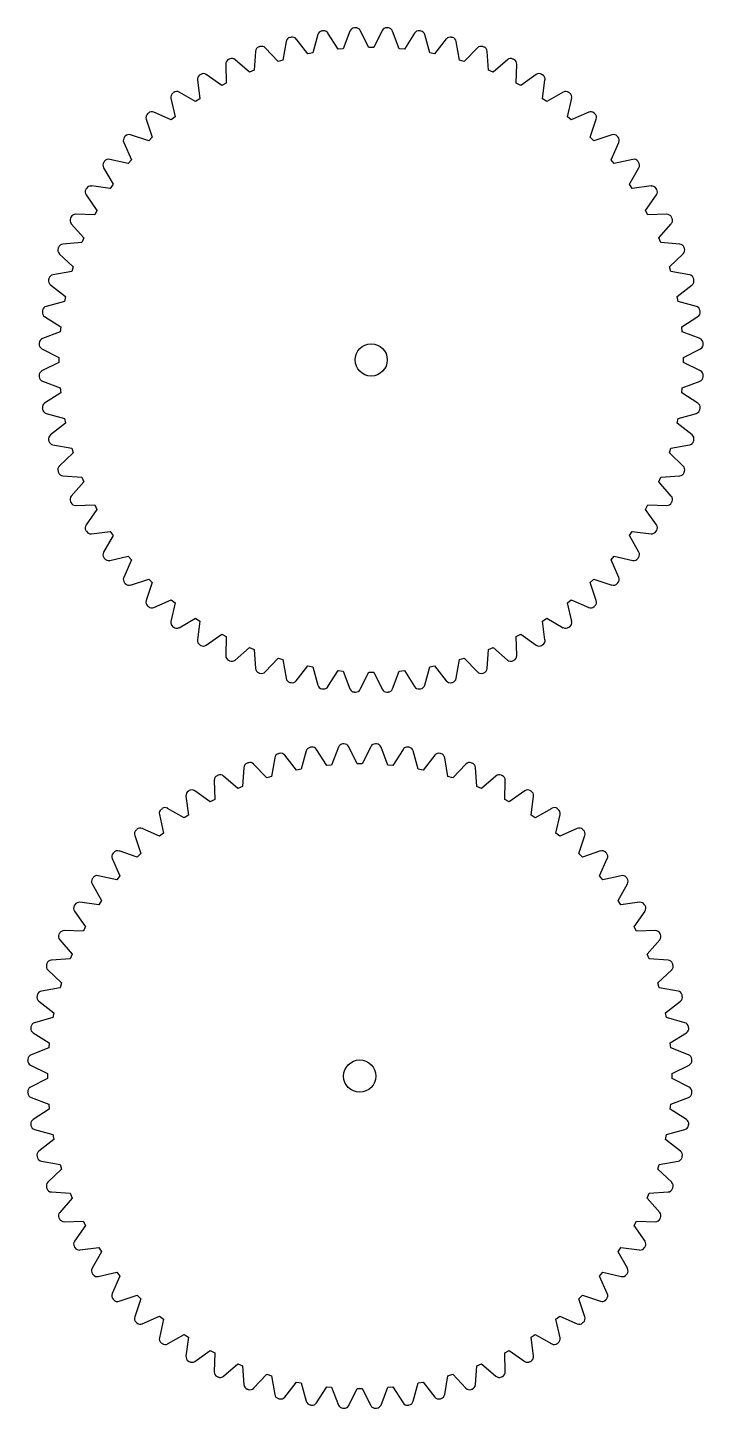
# Model space of a CAD drawing. Header units: inches. Extents: x 10 to 223, y 64 to 202.
# Drawn here: x 10.5 to 77.5, y 64.2 to 201.2 of the extents above; entities that cross this region are included whole.
import ezdxf

# ---------------------------------------------------------------- set-up
doc = ezdxf.new("R2010")
doc.units = ezdxf.units.IN
doc.layers.add('ENGRANAJE', color=7, linetype='Continuous')
doc.layers.add('Predeterminado', color=7, linetype='Continuous')

# ---------------------------------------------------------------- blocks, each defined once
blk = doc.blocks.new('SE')
at = {"layer": 'ENGRANAJE', "color": 7, "linetype": 'Continuous', "ltscale": 25.4}
for p, q in [((38.28, 198.58), (37.12, 200.07)), ((39.27, 200.5), (38.77, 198.68)), ((41.29, 199.05), (40.28, 200.65)), ((42.46, 200.86), (41.78, 199.1)), ((44.32, 199.22), (43.48, 200.91)), ((45.67, 200.91), (44.82, 199.22)), ((47.36, 199.1), (46.69, 200.86)), ((48.87, 200.65), (47.86, 199.05)), ((50.38, 198.68), (49.88, 200.5)), ((52.02, 200.07), (50.87, 198.58)), ((33.08, 198.84), (32.94, 196.96)), ((35.34, 197.82), (34.04, 199.19)), ((36.13, 199.82), (35.81, 197.96)), ((41.78, 199.1), (41.29, 199.05)), ((44.82, 199.22), (44.32, 199.22)), ((47.86, 199.05), (47.36, 199.1)), ((53.33, 197.96), (53.02, 199.82)), ((55.11, 199.19), (53.81, 197.82)), ((56.21, 196.96), (56.07, 198.84)), ((30.13, 197.57), (30.18, 195.68)), ((32.48, 196.77), (31.05, 198.01)), ((35.81, 197.96), (35.34, 197.82)), ((38.77, 198.68), (38.28, 198.58)), ((50.87, 198.58), (50.38, 198.68)), ((53.81, 197.82), (53.33, 197.96)), ((58.09, 198.01), (56.67, 196.77)), ((58.97, 195.68), (59.02, 197.57)), ((27.32, 196.01), (27.56, 194.14)), ((29.74, 195.45), (28.2, 196.54)), ((32.94, 196.96), (32.48, 196.77)), ((56.67, 196.77), (56.21, 196.96)), ((60.95, 196.54), (59.41, 195.45)), ((61.59, 194.14), (61.82, 196.01)), ((27.14, 193.86), (25.5, 194.8)), ((30.18, 195.68), (29.74, 195.45)), ((59.41, 195.45), (58.97, 195.68)), ((63.64, 194.8), (62, 193.86)), ((24.68, 194.19), (25.1, 192.35)), ((27.56, 194.14), (27.14, 193.86)), ((62, 193.86), (61.59, 194.14)), ((64.05, 192.35), (64.47, 194.19)), ((22.23, 192.11), (22.83, 190.32)), ((24.71, 192.03), (22.99, 192.8)), ((25.1, 192.35), (24.71, 192.03)), ((64.43, 192.03), (64.05, 192.35)), ((66.16, 192.8), (64.43, 192.03)), ((66.32, 190.32), (66.91, 192.11)), ((22.48, 189.97), (20.69, 190.56)), ((68.46, 190.56), (66.67, 189.97)), ((20, 189.81), (20.77, 188.08)), ((22.83, 190.32), (22.48, 189.97)), ((66.67, 189.97), (66.32, 190.32)), ((68.38, 188.08), (69.15, 189.81)), ((20.45, 187.7), (18.61, 188.12)), ((20.77, 188.08), (20.45, 187.7)), ((68.7, 187.7), (68.38, 188.08)), ((70.54, 188.12), (68.7, 187.7)), ((18, 187.29), (18.94, 185.66)), ((70.21, 185.66), (71.14, 187.29)), ((18.66, 185.24), (16.79, 185.48)), ((18.94, 185.66), (18.66, 185.24)), ((70.49, 185.24), (70.21, 185.66)), ((72.36, 185.48), (70.49, 185.24)), ((16.26, 184.6), (17.35, 183.06)), ((71.8, 183.06), (72.89, 184.6)), ((17.12, 182.62), (15.23, 182.67)), ((17.35, 183.06), (17.12, 182.62)), ((72.03, 182.62), (71.8, 183.06)), ((73.92, 182.67), (72.03, 182.62)), ((14.79, 181.74), (16.03, 180.32)), ((73.12, 180.32), (74.35, 181.74)), ((15.84, 179.86), (13.96, 179.72)), ((16.03, 180.32), (15.84, 179.86)), ((73.31, 179.86), (73.12, 180.32)), ((75.19, 179.72), (73.31, 179.86)), ((13.61, 178.76), (14.98, 177.46)), ((74.17, 177.46), (75.54, 178.76)), ((14.84, 176.98), (12.98, 176.67)), ((14.98, 177.46), (14.84, 176.98)), ((74.31, 176.98), (74.17, 177.46)), ((76.17, 176.67), (74.31, 176.98)), ((12.73, 175.67), (14.22, 174.52)), ((74.93, 174.52), (76.42, 175.67)), ((14.12, 174.03), (12.3, 173.53)), ((14.22, 174.52), (14.12, 174.03)), ((75.03, 174.03), (74.93, 174.52)), ((76.85, 173.53), (75.03, 174.03)), ((12.15, 172.52), (13.75, 171.51)), ((13.75, 171.51), (13.7, 171.01)), ((75.4, 171.51), (77, 172.52)), ((75.45, 171.01), (75.4, 171.51)), ((13.7, 171.01), (11.94, 170.34)), ((77.21, 170.34), (75.45, 171.01)), ((11.89, 169.32), (13.57, 168.47)), ((75.57, 168.47), (77.26, 169.32)), ((13.57, 167.97), (11.89, 167.13)), ((13.57, 168.47), (13.57, 167.97)), ((75.57, 167.97), (75.57, 168.47)), ((77.26, 167.13), (75.57, 167.97)), ((11.94, 166.11), (13.7, 165.44)), ((75.45, 165.44), (77.21, 166.11)), ((13.75, 164.94), (12.15, 163.93)), ((13.7, 165.44), (13.75, 164.94)), ((75.4, 164.94), (75.45, 165.44)), ((77, 163.93), (75.4, 164.94)), ((12.3, 162.92), (14.12, 162.42)), ((14.22, 161.93), (12.73, 160.78)), ((14.12, 162.42), (14.22, 161.93)), ((74.93, 161.93), (75.03, 162.42)), ((76.42, 160.78), (74.93, 161.93)), ((75.03, 162.42), (76.85, 162.92)), ((12.98, 159.78), (14.84, 159.47)), ((14.98, 158.99), (13.61, 157.69)), ((14.84, 159.47), (14.98, 158.99)), ((74.17, 158.99), (74.31, 159.47)), ((75.54, 157.69), (74.17, 158.99)), ((74.31, 159.47), (76.17, 159.78)), ((13.96, 156.73), (15.84, 156.59)), ((15.84, 156.59), (16.03, 156.13)), ((73.12, 156.13), (73.31, 156.59)), ((73.31, 156.59), (75.19, 156.73)), ((16.03, 156.13), (14.79, 154.71)), ((74.35, 154.71), (73.12, 156.13)), ((15.23, 153.78), (17.12, 153.83)), ((17.12, 153.83), (17.35, 153.39)), ((71.8, 153.39), (72.03, 153.83)), ((72.03, 153.83), (73.92, 153.78)), ((17.35, 153.39), (16.26, 151.85)), ((72.89, 151.85), (71.8, 153.39)), ((16.79, 150.97), (18.66, 151.21)), ((18.94, 150.79), (18, 149.16)), ((18.66, 151.21), (18.94, 150.79)), ((70.21, 150.79), (70.49, 151.21)), ((71.14, 149.16), (70.21, 150.79)), ((70.49, 151.21), (72.36, 150.97)), ((18.61, 148.33), (20.45, 148.75)), ((20.77, 148.37), (20, 146.64)), ((20.45, 148.75), (20.77, 148.37)), ((68.38, 148.37), (68.7, 148.75)), ((69.15, 146.64), (68.38, 148.37)), ((68.7, 148.75), (70.54, 148.33)), ((20.69, 145.88), (22.48, 146.48)), ((22.83, 146.13), (22.23, 144.34)), ((22.48, 146.48), (22.83, 146.13)), ((66.32, 146.13), (66.67, 146.48)), ((66.91, 144.34), (66.32, 146.13)), ((66.67, 146.48), (68.46, 145.88)), ((22.99, 143.65), (24.71, 144.42)), ((25.1, 144.1), (24.68, 142.26)), ((24.71, 144.42), (25.1, 144.1)), ((64.05, 144.1), (64.43, 144.42)), ((64.47, 142.26), (64.05, 144.1)), ((64.43, 144.42), (66.16, 143.65)), ((25.5, 141.65), (27.14, 142.59)), ((27.14, 142.59), (27.56, 142.31)), ((61.59, 142.31), (62, 142.59)), ((62, 142.59), (63.64, 141.65)), ((27.56, 142.31), (27.32, 140.44)), ((61.82, 140.44), (61.59, 142.31)), ((28.2, 139.91), (29.74, 141)), ((29.74, 141), (30.18, 140.77)), ((30.18, 140.77), (30.13, 138.88)), ((58.97, 140.77), (59.41, 141)), ((59.02, 138.88), (58.97, 140.77)), ((59.41, 141), (60.95, 139.91)), ((31.05, 138.44), (32.48, 139.68)), ((32.48, 139.68), (32.94, 139.49)), ((32.94, 139.49), (33.08, 137.61)), ((34.04, 137.26), (35.34, 138.63)), ((35.34, 138.63), (35.81, 138.49)), ((35.81, 138.49), (36.13, 136.63)), ((53.02, 136.63), (53.33, 138.49)), ((53.33, 138.49), (53.81, 138.63)), ((53.81, 138.63), (55.11, 137.26)), ((56.07, 137.61), (56.21, 139.49)), ((56.21, 139.49), (56.67, 139.68)), ((56.67, 139.68), (58.09, 138.44)), ((37.12, 136.38), (38.28, 137.87)), ((38.28, 137.87), (38.77, 137.77)), ((38.77, 137.77), (39.27, 135.95)), ((40.28, 135.8), (41.29, 137.4)), ((41.29, 137.4), (41.78, 137.35)), ((41.78, 137.35), (42.46, 135.59)), ((43.48, 135.54), (44.32, 137.22)), ((44.32, 137.22), (44.82, 137.22)), ((44.82, 137.22), (45.67, 135.54)), ((46.69, 135.59), (47.36, 137.35)), ((47.36, 137.35), (47.86, 137.4)), ((47.86, 137.4), (48.87, 135.8)), ((49.88, 135.95), (50.38, 137.77)), ((50.38, 137.77), (50.87, 137.87)), ((50.87, 137.87), (52.02, 136.38))]:
    blk.add_line(p, q, dxfattribs=at)
blk.add_circle((44.57, 168.22), 1.6, dxfattribs=at)
for centre, radius, start, end in [((36.62, 199.74), 0.5, 104.1577, 170.3099), ((44.57, 168.22), 33, 103.9673, 104.1577), ((36.73, 199.76), 0.5, 37.8151, 103.9673), ((39.75, 200.37), 0.5, 98.5327, 164.6849), ((44.57, 168.22), 33, 98.3423, 98.5327), ((39.86, 200.38), 0.5, 32.1901, 98.3423), ((42.93, 200.68), 0.5, 92.9077, 159.0599), ((44.57, 168.22), 33, 92.7173, 92.9077), ((43.03, 200.69), 0.5, 26.5651, 92.7173), ((46.11, 200.69), 0.5, 87.2827, 153.4349), ((44.57, 168.22), 33, 87.0923, 87.2827), ((46.22, 200.68), 0.5, 20.9401, 87.0923), ((49.29, 200.38), 0.5, 81.6577, 147.8099), ((44.57, 168.22), 33, 81.4673, 81.6577), ((49.4, 200.37), 0.5, 15.3151, 81.4673), ((52.42, 199.76), 0.5, 76.0327, 142.1849), ((44.57, 168.22), 33, 75.8423, 76.0327), ((52.52, 199.74), 0.5, 9.6901, 75.8423), ((33.57, 198.81), 0.5, 109.7827, 175.9349), ((44.57, 168.22), 33, 109.5923, 109.7827), ((33.68, 198.84), 0.5, 43.4401, 109.5923), ((55.47, 198.84), 0.5, 70.4077, 136.5599), ((44.57, 168.22), 33, 70.2173, 70.4077), ((55.57, 198.81), 0.5, 4.0651, 70.2173), ((30.63, 197.58), 0.5, 115.4077, 181.5599), ((44.57, 168.22), 33, 115.2173, 115.4077), ((30.73, 197.63), 0.5, 49.0651, 115.2173), ((58.42, 197.63), 0.5, 64.7827, 130.9349), ((44.57, 168.22), 33, 64.5923, 64.7827), ((58.52, 197.58), 0.5, 358.4401, 64.5923), ((27.82, 196.07), 0.5, 121.0327, 187.1849), ((44.57, 168.22), 33, 120.8423, 121.0327), ((27.91, 196.13), 0.5, 54.6901, 120.8423), ((61.24, 196.13), 0.5, 59.1577, 125.3099), ((44.57, 168.22), 33, 58.9673, 59.1577), ((61.33, 196.07), 0.5, 352.8151, 58.9673), ((25.17, 194.3), 0.5, 126.6577, 192.8099), ((44.57, 168.22), 33, 126.4673, 126.6577), ((25.26, 194.36), 0.5, 60.3151, 126.4673), ((63.89, 194.36), 0.5, 53.5327, 119.6849), ((44.57, 168.22), 33, 53.3423, 53.5327), ((63.98, 194.3), 0.5, 347.1901, 53.3423), ((22.71, 192.27), 0.5, 132.2827, 198.4349), ((44.57, 168.22), 33, 132.0923, 132.2827), ((22.79, 192.34), 0.5, 65.9401, 132.0923), ((66.36, 192.34), 0.5, 47.9077, 114.0599), ((44.57, 168.22), 33, 47.7173, 47.9077), ((66.44, 192.27), 0.5, 341.5651, 47.7173), ((20.53, 190.09), 0.5, 71.5651, 137.7173), ((68.62, 190.09), 0.5, 42.2827, 108.4349), ((20.46, 190.01), 0.5, 137.9077, 204.0599), ((44.57, 168.22), 33, 137.7173, 137.9077), ((44.57, 168.22), 33, 42.0923, 42.2827), ((68.69, 190.01), 0.5, 335.9401, 42.0923), ((18.44, 187.54), 0.5, 143.5327, 209.6849), ((44.57, 168.22), 33, 143.3423, 143.5327), ((18.5, 187.63), 0.5, 77.1901, 143.3423), ((70.65, 187.63), 0.5, 36.6577, 102.8099), ((44.57, 168.22), 33, 36.4673, 36.6577), ((70.71, 187.54), 0.5, 330.3151, 36.4673), ((16.67, 184.89), 0.5, 149.1577, 215.3099), ((44.57, 168.22), 33, 148.9673, 149.1577), ((16.73, 184.98), 0.5, 82.8151, 148.9673), ((72.42, 184.98), 0.5, 31.0327, 97.1849), ((44.57, 168.22), 33, 30.8423, 31.0327), ((72.48, 184.89), 0.5, 324.6901, 30.8423), ((15.17, 182.07), 0.5, 154.7827, 220.9349), ((44.57, 168.22), 33, 154.5923, 154.7827), ((15.22, 182.17), 0.5, 88.4401, 154.5923), ((73.93, 182.17), 0.5, 25.4077, 91.5599), ((73.98, 182.07), 0.5, 319.0651, 25.2173), ((44.57, 168.22), 33, 25.2173, 25.4077), ((13.99, 179.22), 0.5, 94.0651, 160.2173), ((75.16, 179.22), 0.5, 19.7827, 85.9349), ((13.96, 179.12), 0.5, 160.4077, 226.5599), ((44.57, 168.22), 33, 160.2173, 160.4077), ((75.19, 179.12), 0.5, 313.4401, 19.5923), ((44.57, 168.22), 33, 19.5923, 19.7827), ((13.03, 176.07), 0.5, 166.0327, 232.1849), ((44.57, 168.22), 33, 165.8423, 166.0327), ((13.06, 176.17), 0.5, 99.6901, 165.8423), ((76.09, 176.17), 0.5, 14.1577, 80.3099), ((76.11, 176.07), 0.5, 307.8151, 13.9673), ((44.57, 168.22), 33, 13.9673, 14.1577), ((44.57, 168.22), 33, 171.4673, 171.6577), ((12.42, 172.94), 0.5, 171.6577, 237.8099), ((12.43, 173.05), 0.5, 105.3151, 171.4673), ((76.71, 173.05), 0.5, 8.5327, 74.6849), ((76.73, 172.94), 0.5, 302.1901, 8.3423), ((44.57, 168.22), 33, 8.3423, 8.5327), ((12.12, 169.87), 0.5, 110.9401, 177.0923), ((77.03, 169.87), 0.5, 2.9077, 69.0599), ((44.57, 168.22), 33, 177.0923, 177.2827), ((12.11, 169.77), 0.5, 177.2827, 243.4349), ((77.04, 169.77), 0.5, 296.5651, 2.7173), ((44.57, 168.22), 33, 2.7173, 2.9077), ((12.11, 166.68), 0.5, 116.5651, 182.7173), ((44.57, 168.22), 33, 182.7173, 182.9077), ((12.12, 166.58), 0.5, 182.9077, 249.0599), ((77.03, 166.58), 0.5, 290.9401, 357.0923), ((77.04, 166.68), 0.5, 357.2827, 63.4349), ((44.57, 168.22), 33, 357.0923, 357.2827), ((12.42, 163.51), 0.5, 122.1901, 188.3423), ((44.57, 168.22), 33, 188.3423, 188.5327), ((12.43, 163.4), 0.5, 188.5327, 254.6849), ((76.71, 163.4), 0.5, 285.3151, 351.4673), ((76.73, 163.51), 0.5, 351.6577, 57.8099), ((44.57, 168.22), 33, 351.4673, 351.6577), ((13.03, 160.38), 0.5, 127.8151, 193.9673), ((76.11, 160.38), 0.5, 346.0327, 52.1849), ((44.57, 168.22), 33, 193.9673, 194.1577), ((13.06, 160.28), 0.5, 194.1577, 260.3099), ((76.09, 160.28), 0.5, 279.6901, 345.8423), ((44.57, 168.22), 33, 345.8423, 346.0327), ((13.96, 157.33), 0.5, 133.4401, 199.5923), ((75.19, 157.33), 0.5, 340.4077, 46.5599), ((44.57, 168.22), 33, 199.5923, 199.7827), ((13.99, 157.23), 0.5, 199.7827, 265.9349), ((75.16, 157.23), 0.5, 274.0651, 340.2173), ((44.57, 168.22), 33, 340.2173, 340.4077), ((15.17, 154.38), 0.5, 139.0651, 205.2173), ((44.57, 168.22), 33, 205.2173, 205.4077), ((15.22, 154.28), 0.5, 205.4077, 271.5599), ((73.93, 154.28), 0.5, 268.4401, 334.5923), ((73.98, 154.38), 0.5, 334.7827, 40.9349), ((44.57, 168.22), 33, 334.5923, 334.7827), ((16.67, 151.56), 0.5, 144.6901, 210.8423), ((44.57, 168.22), 33, 210.8423, 211.0327), ((16.73, 151.47), 0.5, 211.0327, 277.1849), ((72.42, 151.47), 0.5, 262.8151, 328.9673), ((44.57, 168.22), 33, 328.9673, 329.1577), ((72.48, 151.56), 0.5, 329.1577, 35.3099), ((18.44, 148.91), 0.5, 150.3151, 216.4673), ((44.57, 168.22), 33, 216.4673, 216.6577), ((18.5, 148.82), 0.5, 216.6577, 282.8099), ((70.65, 148.82), 0.5, 257.1901, 323.3423), ((44.57, 168.22), 33, 323.3423, 323.5327), ((70.71, 148.91), 0.5, 323.5327, 29.6849), ((20.46, 146.44), 0.5, 155.9401, 222.0923), ((68.69, 146.44), 0.5, 317.9077, 24.0599), ((44.57, 168.22), 33, 222.0923, 222.2827), ((20.53, 146.36), 0.5, 222.2827, 288.4349), ((68.62, 146.36), 0.5, 251.5651, 317.7173), ((44.57, 168.22), 33, 317.7173, 317.9077), ((22.71, 144.18), 0.5, 161.5651, 227.7173), ((66.44, 144.18), 0.5, 312.2827, 18.4349), ((44.57, 168.22), 33, 227.7173, 227.9077), ((22.79, 144.11), 0.5, 227.9077, 294.0599), ((66.36, 144.11), 0.5, 245.9401, 312.0923), ((44.57, 168.22), 33, 312.0923, 312.2827), ((25.17, 142.15), 0.5, 167.1901, 233.3423), ((44.57, 168.22), 33, 233.3423, 233.5327), ((25.26, 142.09), 0.5, 233.5327, 299.6849), ((63.89, 142.09), 0.5, 240.3151, 306.4673), ((44.57, 168.22), 33, 306.4673, 306.6577), ((63.98, 142.15), 0.5, 306.6577, 12.8099), ((27.82, 140.38), 0.5, 172.8151, 238.9673), ((44.57, 168.22), 33, 238.9673, 239.1577), ((27.91, 140.32), 0.5, 239.1577, 305.3099), ((61.24, 140.32), 0.5, 234.6901, 300.8423), ((44.57, 168.22), 33, 300.8423, 301.0327), ((61.33, 140.38), 0.5, 301.0327, 7.1849), ((30.63, 138.87), 0.5, 178.4401, 244.5923), ((44.57, 168.22), 33, 244.5923, 244.7827), ((30.73, 138.82), 0.5, 244.7827, 310.9349), ((58.42, 138.82), 0.5, 229.0651, 295.2173), ((44.57, 168.22), 33, 295.2173, 295.4077), ((58.52, 138.87), 0.5, 295.4077, 1.5599), ((33.57, 137.64), 0.5, 184.0651, 250.2173), ((44.57, 168.22), 33, 250.2173, 250.4077), ((33.68, 137.61), 0.5, 250.4077, 316.5599), ((55.47, 137.61), 0.5, 223.4401, 289.5923), ((44.57, 168.22), 33, 289.5923, 289.7827), ((55.57, 137.64), 0.5, 289.7827, 355.9349), ((36.62, 136.71), 0.5, 189.6901, 255.8423), ((44.57, 168.22), 33, 255.8423, 256.0327), ((36.73, 136.69), 0.5, 256.0327, 322.1849), ((39.75, 136.08), 0.5, 195.3151, 261.4673), ((39.86, 136.07), 0.5, 261.6577, 327.8099), ((49.29, 136.07), 0.5, 212.1901, 278.3423), ((49.4, 136.08), 0.5, 278.5327, 344.6849), ((52.42, 136.69), 0.5, 217.8151, 283.9673), ((44.57, 168.22), 33, 283.9673, 284.1577), ((52.52, 136.71), 0.5, 284.1577, 350.3099), ((44.57, 168.22), 33, 261.4673, 261.6577), ((42.93, 135.77), 0.5, 200.9401, 267.0923), ((44.57, 168.22), 33, 267.0923, 267.2827), ((43.03, 135.76), 0.5, 267.2827, 333.4349), ((46.11, 135.76), 0.5, 206.5651, 272.7173), ((44.57, 168.22), 33, 272.7173, 272.9077), ((46.22, 135.77), 0.5, 272.9077, 339.0599), ((44.57, 168.22), 33, 278.3423, 278.5327)]:
    blk.add_arc(centre, radius, start, end, dxfattribs=at)
blk = doc.blocks.new('SE3')
at = {"layer": 'ENGRANAJE', "color": 7, "linetype": 'Continuous', "ltscale": 25.4}
for p, q in [((37.14, 127.5), (35.98, 128.99)), ((38.13, 129.42), (37.63, 127.6)), ((40.15, 127.98), (39.14, 129.57)), ((41.32, 129.79), (40.64, 128.02)), ((43.18, 128.15), (42.34, 129.84)), ((44.53, 129.84), (43.68, 128.15)), ((46.22, 128.02), (45.55, 129.79)), ((47.73, 129.57), (46.72, 127.98)), ((49.24, 127.6), (48.74, 129.42)), ((50.88, 128.99), (49.73, 127.5)), ((31.94, 127.77), (31.8, 125.89)), ((34.2, 126.74), (32.9, 128.11)), ((34.99, 128.75), (34.67, 126.89)), ((37.63, 127.6), (37.14, 127.5)), ((40.64, 128.02), (40.15, 127.98)), ((43.68, 128.15), (43.18, 128.15)), ((46.72, 127.98), (46.22, 128.02)), ((49.73, 127.5), (49.24, 127.6)), ((52.19, 126.89), (51.88, 128.75)), ((53.97, 128.11), (52.67, 126.74)), ((55.07, 125.89), (54.93, 127.77)), ((28.99, 126.49), (29.04, 124.61)), ((31.34, 125.69), (29.91, 126.93)), ((34.67, 126.89), (34.2, 126.74)), ((52.67, 126.74), (52.19, 126.89)), ((56.95, 126.93), (55.53, 125.69)), ((57.83, 124.61), (57.88, 126.49)), ((26.18, 124.93), (26.42, 123.06)), ((28.6, 124.37), (27.06, 125.46)), ((31.8, 125.89), (31.34, 125.69)), ((55.53, 125.69), (55.07, 125.89)), ((59.81, 125.46), (58.27, 124.37)), ((60.45, 123.06), (60.68, 124.93)), ((26, 122.79), (24.36, 123.72)), ((29.04, 124.61), (28.6, 124.37)), ((58.27, 124.37), (57.83, 124.61)), ((62.5, 123.72), (60.86, 122.79)), ((23.54, 123.11), (23.96, 121.27)), ((26.42, 123.06), (26, 122.79)), ((60.86, 122.79), (60.45, 123.06)), ((62.91, 121.27), (63.32, 123.11)), ((21.09, 121.04), (21.69, 119.25)), ((23.57, 120.95), (21.85, 121.72)), ((23.96, 121.27), (23.57, 120.95)), ((63.29, 120.95), (62.91, 121.27)), ((65.02, 121.72), (63.29, 120.95)), ((65.18, 119.25), (65.77, 121.04)), ((21.34, 118.89), (19.55, 119.49)), ((21.69, 119.25), (21.34, 118.89)), ((65.53, 118.89), (65.18, 119.25)), ((67.32, 119.49), (65.53, 118.89)), ((18.86, 118.73), (19.63, 117.01)), ((67.24, 117.01), (68.01, 118.73)), ((19.31, 116.62), (17.47, 117.04)), ((19.63, 117.01), (19.31, 116.62)), ((67.56, 116.62), (67.24, 117.01)), ((69.39, 117.04), (67.56, 116.62)), ((16.86, 116.22), (17.8, 114.58)), ((69.07, 114.58), (70, 116.22)), ((17.52, 114.16), (15.65, 114.4)), ((17.8, 114.58), (17.52, 114.16)), ((69.35, 114.16), (69.07, 114.58)), ((71.22, 114.4), (69.35, 114.16)), ((15.12, 113.52), (16.21, 111.98)), ((70.66, 111.98), (71.75, 113.52)), ((15.98, 111.54), (14.09, 111.59)), ((16.21, 111.98), (15.98, 111.54)), ((70.89, 111.54), (70.66, 111.98)), ((72.78, 111.59), (70.89, 111.54)), ((13.65, 110.67), (14.89, 109.24)), ((71.98, 109.24), (73.21, 110.67)), ((14.7, 108.78), (12.82, 108.65)), ((14.89, 109.24), (14.7, 108.78)), ((72.17, 108.78), (71.98, 109.24)), ((74.05, 108.65), (72.17, 108.78)), ((12.47, 107.68), (13.84, 106.39)), ((73.03, 106.39), (74.4, 107.68)), ((13.7, 105.91), (11.84, 105.59)), ((13.84, 106.39), (13.7, 105.91)), ((73.17, 105.91), (73.03, 106.39)), ((75.03, 105.59), (73.17, 105.91)), ((11.59, 104.6), (13.08, 103.44)), ((73.79, 103.44), (75.28, 104.6)), ((12.98, 102.95), (11.16, 102.45)), ((13.08, 103.44), (12.98, 102.95)), ((73.89, 102.95), (73.79, 103.44)), ((75.71, 102.45), (73.89, 102.95)), ((11.01, 101.44), (12.61, 100.44)), ((74.26, 100.44), (75.86, 101.44)), ((12.61, 100.44), (12.56, 99.94)), ((74.31, 99.94), (74.26, 100.44)), ((12.56, 99.94), (10.8, 99.26)), ((76.07, 99.26), (74.31, 99.94)), ((10.75, 98.24), (12.43, 97.4)), ((12.43, 97.4), (12.43, 96.9)), ((74.43, 97.4), (76.12, 98.24)), ((74.43, 96.9), (74.43, 97.4)), ((12.43, 96.9), (10.75, 96.06)), ((76.12, 96.06), (74.43, 96.9)), ((10.8, 95.03), (12.56, 94.36)), ((74.31, 94.36), (76.07, 95.03)), ((12.61, 93.86), (11.01, 92.86)), ((12.56, 94.36), (12.61, 93.86)), ((74.26, 93.86), (74.31, 94.36)), ((75.86, 92.86), (74.26, 93.86)), ((11.16, 91.84), (12.98, 91.35)), ((73.89, 91.35), (75.71, 91.84)), ((13.08, 90.86), (11.59, 89.7)), ((12.98, 91.35), (13.08, 90.86)), ((73.79, 90.86), (73.89, 91.35)), ((75.28, 89.7), (73.79, 90.86)), ((11.84, 88.71), (13.7, 88.39)), ((13.84, 87.91), (12.47, 86.61)), ((13.7, 88.39), (13.84, 87.91)), ((73.03, 87.91), (73.17, 88.39)), ((74.4, 86.61), (73.03, 87.91)), ((73.17, 88.39), (75.03, 88.71)), ((12.82, 85.65), (14.7, 85.52)), ((14.89, 85.05), (13.65, 83.63)), ((14.7, 85.52), (14.89, 85.05)), ((71.98, 85.05), (72.17, 85.52)), ((73.21, 83.63), (71.98, 85.05)), ((72.17, 85.52), (74.05, 85.65)), ((14.09, 82.7), (15.98, 82.76)), ((16.21, 82.32), (15.12, 80.78)), ((15.98, 82.76), (16.21, 82.32)), ((70.66, 82.32), (70.89, 82.76)), ((71.75, 80.78), (70.66, 82.32)), ((70.89, 82.76), (72.78, 82.7)), ((15.65, 79.9), (17.52, 80.13)), ((17.8, 79.72), (16.86, 78.08)), ((17.52, 80.13), (17.8, 79.72)), ((69.07, 79.72), (69.35, 80.13)), ((70, 78.08), (69.07, 79.72)), ((69.35, 80.13), (71.22, 79.9)), ((17.47, 77.26), (19.31, 77.68)), ((19.63, 77.29), (18.86, 75.57)), ((19.31, 77.68), (19.63, 77.29)), ((67.24, 77.29), (67.56, 77.68)), ((68.01, 75.57), (67.24, 77.29)), ((67.56, 77.68), (69.39, 77.26)), ((19.55, 74.81), (21.34, 75.41)), ((21.34, 75.41), (21.69, 75.05)), ((65.18, 75.05), (65.53, 75.41)), ((65.53, 75.41), (67.32, 74.81)), ((21.69, 75.05), (21.09, 73.26)), ((65.77, 73.26), (65.18, 75.05)), ((21.85, 72.58), (23.57, 73.34)), ((23.96, 73.03), (23.54, 71.19)), ((23.57, 73.34), (23.96, 73.03)), ((62.91, 73.03), (63.29, 73.34)), ((63.32, 71.19), (62.91, 73.03)), ((63.29, 73.34), (65.02, 72.58)), ((24.36, 70.58), (26, 71.51)), ((26, 71.51), (26.42, 71.23)), ((60.45, 71.23), (60.86, 71.51)), ((60.86, 71.51), (62.5, 70.58)), ((26.42, 71.23), (26.18, 69.36)), ((27.06, 68.84), (28.6, 69.93)), ((28.6, 69.93), (29.04, 69.69)), ((57.83, 69.69), (58.27, 69.93)), ((58.27, 69.93), (59.81, 68.84)), ((60.68, 69.36), (60.45, 71.23)), ((29.04, 69.69), (28.99, 67.81)), ((29.91, 67.37), (31.34, 68.6)), ((31.34, 68.6), (31.8, 68.41)), ((55.07, 68.41), (55.53, 68.6)), ((55.53, 68.6), (56.95, 67.37)), ((57.88, 67.81), (57.83, 69.69)), ((31.8, 68.41), (31.94, 66.53)), ((32.9, 66.19), (34.2, 67.56)), ((34.2, 67.56), (34.67, 67.41)), ((34.67, 67.41), (34.99, 65.55)), ((51.88, 65.55), (52.19, 67.41)), ((52.19, 67.41), (52.67, 67.56)), ((52.67, 67.56), (53.97, 66.19)), ((54.93, 66.53), (55.07, 68.41)), ((35.98, 65.3), (37.14, 66.79)), ((37.14, 66.79), (37.63, 66.7)), ((37.63, 66.7), (38.13, 64.88)), ((39.14, 64.73), (40.15, 66.32)), ((40.15, 66.32), (40.64, 66.27)), ((40.64, 66.27), (41.32, 64.51)), ((42.34, 64.46), (43.18, 66.15)), ((43.18, 66.15), (43.68, 66.15)), ((43.68, 66.15), (44.53, 64.46)), ((45.55, 64.51), (46.22, 66.27)), ((46.22, 66.27), (46.72, 66.32)), ((46.72, 66.32), (47.73, 64.73)), ((48.74, 64.88), (49.24, 66.7)), ((49.24, 66.7), (49.73, 66.79)), ((49.73, 66.79), (50.88, 65.3))]:
    blk.add_line(p, q, dxfattribs=at)
blk.add_circle((43.43, 97.15), 1.6, dxfattribs=at)
for centre, radius, start, end in [((35.48, 128.66), 0.5, 104.1577, 170.3099), ((43.43, 97.15), 33, 103.9673, 104.1577), ((35.59, 128.69), 0.5, 37.8151, 103.9673), ((38.61, 129.29), 0.5, 98.5327, 164.6849), ((43.43, 97.15), 33, 98.3423, 98.5327), ((38.72, 129.31), 0.5, 32.1901, 98.3423), ((41.79, 129.61), 0.5, 92.9077, 159.0599), ((43.43, 97.15), 33, 92.7173, 92.9077), ((41.89, 129.61), 0.5, 26.5651, 92.7173), ((44.97, 129.61), 0.5, 87.2827, 153.4349), ((43.43, 97.15), 33, 87.0923, 87.2827), ((45.08, 129.61), 0.5, 20.9401, 87.0923), ((48.15, 129.31), 0.5, 81.6577, 147.8099), ((43.43, 97.15), 33, 81.4673, 81.6577), ((48.26, 129.29), 0.5, 15.3151, 81.4673), ((51.28, 128.69), 0.5, 76.0327, 142.1849), ((43.43, 97.15), 33, 75.8423, 76.0327), ((51.38, 128.66), 0.5, 9.6901, 75.8423), ((32.43, 127.73), 0.5, 109.7827, 175.9349), ((43.43, 97.15), 33, 109.5923, 109.7827), ((32.54, 127.77), 0.5, 43.4401, 109.5923), ((54.33, 127.77), 0.5, 70.4077, 136.5599), ((43.43, 97.15), 33, 70.2173, 70.4077), ((54.43, 127.73), 0.5, 4.0651, 70.2173), ((29.49, 126.51), 0.5, 115.4077, 181.5599), ((43.43, 97.15), 33, 115.2173, 115.4077), ((29.59, 126.55), 0.5, 49.0651, 115.2173), ((57.28, 126.55), 0.5, 64.7827, 130.9349), ((43.43, 97.15), 33, 64.5923, 64.7827), ((57.38, 126.51), 0.5, 358.4401, 64.5923), ((26.68, 125), 0.5, 121.0327, 187.1849), ((43.43, 97.15), 33, 120.8423, 121.0327), ((26.77, 125.05), 0.5, 54.6901, 120.8423), ((60.1, 125.05), 0.5, 59.1577, 125.3099), ((43.43, 97.15), 33, 58.9673, 59.1577), ((60.19, 125), 0.5, 352.8151, 58.9673), ((24.03, 123.22), 0.5, 126.6577, 192.8099), ((43.43, 97.15), 33, 126.4673, 126.6577), ((24.12, 123.29), 0.5, 60.3151, 126.4673), ((62.75, 123.29), 0.5, 53.5327, 119.6849), ((43.43, 97.15), 33, 53.3423, 53.5327), ((62.84, 123.22), 0.5, 347.1901, 53.3423), ((21.57, 121.19), 0.5, 132.2827, 198.4349), ((43.43, 97.15), 33, 132.0923, 132.2827), ((21.65, 121.27), 0.5, 65.9401, 132.0923), ((65.22, 121.27), 0.5, 47.9077, 114.0599), ((43.43, 97.15), 33, 47.7173, 47.9077), ((65.3, 121.19), 0.5, 341.5651, 47.7173), ((19.32, 118.93), 0.5, 137.9077, 204.0599), ((43.43, 97.15), 33, 137.7173, 137.9077), ((19.39, 119.01), 0.5, 71.5651, 137.7173), ((67.48, 119.01), 0.5, 42.2827, 108.4349), ((43.43, 97.15), 33, 42.0923, 42.2827), ((67.55, 118.93), 0.5, 335.9401, 42.0923), ((17.3, 116.47), 0.5, 143.5327, 209.6849), ((43.43, 97.15), 33, 143.3423, 143.5327), ((17.36, 116.55), 0.5, 77.1901, 143.3423), ((69.51, 116.55), 0.5, 36.6577, 102.8099), ((43.43, 97.15), 33, 36.4673, 36.6577), ((69.57, 116.47), 0.5, 330.3151, 36.4673), ((15.53, 113.81), 0.5, 149.1577, 215.3099), ((43.43, 97.15), 33, 148.9673, 149.1577), ((15.59, 113.9), 0.5, 82.8151, 148.9673), ((71.28, 113.9), 0.5, 31.0327, 97.1849), ((43.43, 97.15), 33, 30.8423, 31.0327), ((71.34, 113.81), 0.5, 324.6901, 30.8423), ((14.03, 111), 0.5, 154.7827, 220.9349), ((43.43, 97.15), 33, 154.5923, 154.7827), ((14.08, 111.09), 0.5, 88.4401, 154.5923), ((72.79, 111.09), 0.5, 25.4077, 91.5599), ((72.84, 111), 0.5, 319.0651, 25.2173), ((43.43, 97.15), 33, 25.2173, 25.4077), ((43.43, 97.15), 33, 160.2173, 160.4077), ((12.85, 108.15), 0.5, 94.0651, 160.2173), ((74.02, 108.15), 0.5, 19.7827, 85.9349), ((43.43, 97.15), 33, 19.5923, 19.7827), ((12.82, 108.05), 0.5, 160.4077, 226.5599), ((74.05, 108.05), 0.5, 313.4401, 19.5923), ((11.92, 105.1), 0.5, 99.6901, 165.8423), ((74.95, 105.1), 0.5, 14.1577, 80.3099), ((11.89, 104.99), 0.5, 166.0327, 232.1849), ((43.43, 97.15), 33, 165.8423, 166.0327), ((74.97, 104.99), 0.5, 307.8151, 13.9673), ((43.43, 97.15), 33, 13.9673, 14.1577), ((43.43, 97.15), 33, 171.4673, 171.6577), ((11.28, 101.86), 0.5, 171.6577, 237.8099), ((11.29, 101.97), 0.5, 105.3151, 171.4673), ((75.57, 101.97), 0.5, 8.5327, 74.6849), ((75.59, 101.86), 0.5, 302.1901, 8.3423), ((43.43, 97.15), 33, 8.3423, 8.5327), ((43.43, 97.15), 33, 177.0923, 177.2827), ((10.97, 98.69), 0.5, 177.2827, 243.4349), ((10.98, 98.8), 0.5, 110.9401, 177.0923), ((75.89, 98.8), 0.5, 2.9077, 69.0599), ((75.9, 98.69), 0.5, 296.5651, 2.7173), ((43.43, 97.15), 33, 2.7173, 2.9077), ((10.97, 95.61), 0.5, 116.5651, 182.7173), ((75.9, 95.61), 0.5, 357.2827, 63.4349), ((43.43, 97.15), 33, 182.7173, 182.9077), ((10.98, 95.5), 0.5, 182.9077, 249.0599), ((75.89, 95.5), 0.5, 290.9401, 357.0923), ((43.43, 97.15), 33, 357.0923, 357.2827), ((11.28, 92.43), 0.5, 122.1901, 188.3423), ((43.43, 97.15), 33, 188.3423, 188.5327), ((11.29, 92.33), 0.5, 188.5327, 254.6849), ((75.57, 92.33), 0.5, 285.3151, 351.4673), ((75.59, 92.43), 0.5, 351.6577, 57.8099), ((43.43, 97.15), 33, 351.4673, 351.6577), ((11.89, 89.3), 0.5, 127.8151, 193.9673), ((43.43, 97.15), 33, 193.9673, 194.1577), ((11.92, 89.2), 0.5, 194.1577, 260.3099), ((74.95, 89.2), 0.5, 279.6901, 345.8423), ((74.97, 89.3), 0.5, 346.0327, 52.1849), ((43.43, 97.15), 33, 345.8423, 346.0327), ((12.82, 86.25), 0.5, 133.4401, 199.5923), ((74.05, 86.25), 0.5, 340.4077, 46.5599), ((43.43, 97.15), 33, 199.5923, 199.7827), ((12.85, 86.15), 0.5, 199.7827, 265.9349), ((74.02, 86.15), 0.5, 274.0651, 340.2173), ((43.43, 97.15), 33, 340.2173, 340.4077), ((14.03, 83.3), 0.5, 139.0651, 205.2173), ((72.84, 83.3), 0.5, 334.7827, 40.9349), ((43.43, 97.15), 33, 205.2173, 205.4077), ((14.08, 83.2), 0.5, 205.4077, 271.5599), ((72.79, 83.2), 0.5, 268.4401, 334.5923), ((43.43, 97.15), 33, 334.5923, 334.7827), ((15.53, 80.49), 0.5, 144.6901, 210.8423), ((43.43, 97.15), 33, 210.8423, 211.0327), ((15.59, 80.39), 0.5, 211.0327, 277.1849), ((71.28, 80.39), 0.5, 262.8151, 328.9673), ((43.43, 97.15), 33, 328.9673, 329.1577), ((71.34, 80.49), 0.5, 329.1577, 35.3099), ((17.3, 77.83), 0.5, 150.3151, 216.4673), ((43.43, 97.15), 33, 216.4673, 216.6577), ((17.36, 77.75), 0.5, 216.6577, 282.8099), ((69.51, 77.75), 0.5, 257.1901, 323.3423), ((43.43, 97.15), 33, 323.3423, 323.5327), ((69.57, 77.83), 0.5, 323.5327, 29.6849), ((19.32, 75.36), 0.5, 155.9401, 222.0923), ((67.55, 75.36), 0.5, 317.9077, 24.0599), ((43.43, 97.15), 33, 222.0923, 222.2827), ((19.39, 75.28), 0.5, 222.2827, 288.4349), ((67.48, 75.28), 0.5, 251.5651, 317.7173), ((43.43, 97.15), 33, 317.7173, 317.9077), ((21.57, 73.1), 0.5, 161.5651, 227.7173), ((43.43, 97.15), 33, 227.7173, 227.9077), ((21.65, 73.03), 0.5, 227.9077, 294.0599), ((65.22, 73.03), 0.5, 245.9401, 312.0923), ((43.43, 97.15), 33, 312.0923, 312.2827), ((65.3, 73.1), 0.5, 312.2827, 18.4349), ((24.03, 71.08), 0.5, 167.1901, 233.3423), ((43.43, 97.15), 33, 233.3423, 233.5327), ((24.12, 71.01), 0.5, 233.5327, 299.6849), ((62.75, 71.01), 0.5, 240.3151, 306.4673), ((43.43, 97.15), 33, 306.4673, 306.6577), ((62.84, 71.08), 0.5, 306.6577, 12.8099), ((26.68, 69.3), 0.5, 172.8151, 238.9673), ((43.43, 97.15), 33, 238.9673, 239.1577), ((26.77, 69.25), 0.5, 239.1577, 305.3099), ((60.1, 69.25), 0.5, 234.6901, 300.8423), ((43.43, 97.15), 33, 300.8423, 301.0327), ((60.19, 69.3), 0.5, 301.0327, 7.1849), ((29.49, 67.79), 0.5, 178.4401, 244.5923), ((43.43, 97.15), 33, 244.5923, 244.7827), ((29.59, 67.75), 0.5, 244.7827, 310.9349), ((57.28, 67.75), 0.5, 229.0651, 295.2173), ((43.43, 97.15), 33, 295.2173, 295.4077), ((57.38, 67.79), 0.5, 295.4077, 1.5599), ((32.43, 66.57), 0.5, 184.0651, 250.2173), ((43.43, 97.15), 33, 250.2173, 250.4077), ((32.54, 66.53), 0.5, 250.4077, 316.5599), ((54.33, 66.53), 0.5, 223.4401, 289.5923), ((43.43, 97.15), 33, 289.5923, 289.7827), ((54.43, 66.57), 0.5, 289.7827, 355.9349), ((35.48, 65.64), 0.5, 189.6901, 255.8423), ((43.43, 97.15), 33, 255.8423, 256.0327), ((35.59, 65.61), 0.5, 256.0327, 322.1849), ((38.61, 65.01), 0.5, 195.3151, 261.4673), ((43.43, 97.15), 33, 261.4673, 261.6577), ((38.72, 64.99), 0.5, 261.6577, 327.8099), ((41.79, 64.69), 0.5, 200.9401, 267.0923), ((41.89, 64.69), 0.5, 267.2827, 333.4349), ((44.97, 64.69), 0.5, 206.5651, 272.7173), ((45.08, 64.69), 0.5, 272.9077, 339.0599), ((48.15, 64.99), 0.5, 212.1901, 278.3423), ((43.43, 97.15), 33, 278.3423, 278.5327), ((48.26, 65.01), 0.5, 278.5327, 344.6849), ((51.28, 65.61), 0.5, 217.8151, 283.9673), ((43.43, 97.15), 33, 283.9673, 284.1577), ((51.38, 65.64), 0.5, 284.1577, 350.3099), ((43.43, 97.15), 33, 267.0923, 267.2827), ((43.43, 97.15), 33, 272.7173, 272.9077)]:
    blk.add_arc(centre, radius, start, end, dxfattribs=at)

msp = doc.modelspace()

# ---------------------------------------------------------------- block references
at = {"layer": 'Predeterminado'}
for name in ['SE', 'SE3']:
    msp.add_blockref(name, (0, 0), dxfattribs=at)

doc.saveas('drawing.dxf')
